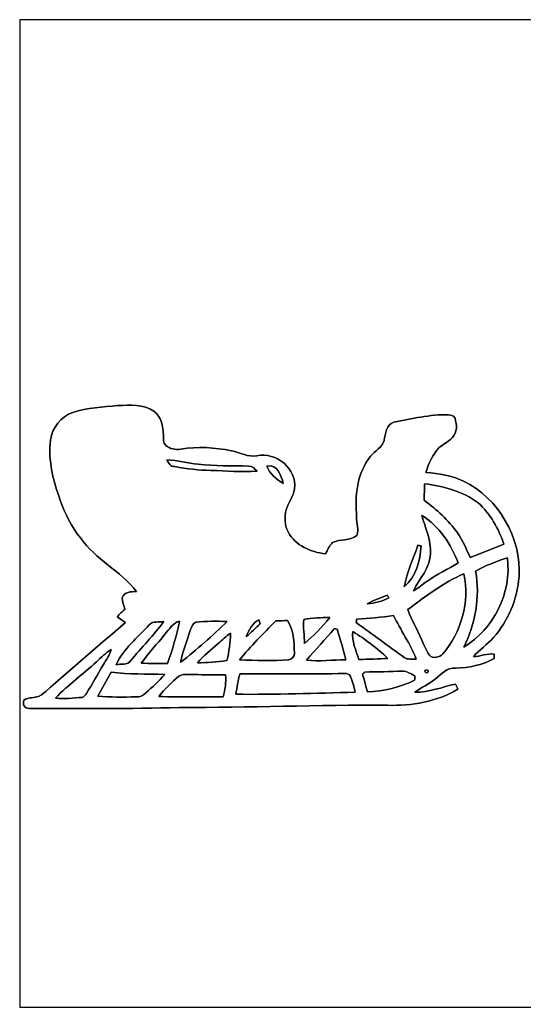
# Model space of a CAD drawing. Header units: centimetres. Extents: x -16.8 to 16.8, y -16.7 to 16.7.
# Drawn here: x -16.77 to 0.26, y -16.67 to 16.67 of the extents above; entities that cross this region are included whole.
import ezdxf

# ---------------------------------------------------------------- set-up
doc = ezdxf.new("R2010")
doc.units = ezdxf.units.CM
doc.header["$MEASUREMENT"] = 0
doc.layers.add('Layer 1', color=7, linetype='Continuous')

msp = doc.modelspace()

# ---------------------------------------------------------------- linework, layer by layer
at = {"layer": 'Layer 1', "color": 7}
for points, knots in [([(-16.77458, 16.66875), (-16.77458, 16.66875), (16.77458, 16.66875), (16.77458, 16.66875), (16.77458, 16.66875), (16.77458, 16.66875), (16.77458, -16.66875), (16.77458, -16.66875), (16.77458, -16.66875), (16.77458, -16.66875), (-16.77458, -16.66875), (-16.77458, -16.66875), (-16.77458, -16.66875), (-16.77458, -16.66875), (-16.77458, 16.66875), (-16.77458, 16.66875), (-16.77458, 16.66875), (-16.77458, 16.66875), (-16.77458, 16.66875), (-16.77458, 16.66875)], [0, 0, 0, 0, 0.16666667, 0.16666667, 0.16666667, 0.16666667, 0.33333333, 0.33333333, 0.33333333, 0.33333333, 0.5, 0.5, 0.5, 0.5, 0.66666667, 0.66666667, 0.66666667, 0.66666667, 1, 1, 1, 1]), ([(-14.98494, 3.40995), (-15.3924, 3.27766), (-15.67674, 2.89207), (-15.73989, 2.4765), (-15.73989, 2.4765), (-15.81785, 1.77871), (-15.64111, 1.08691), (-15.40545, 0.43639), (-15.40545, 0.43639), (-15.23824, -0.01305), (-15.02022, -0.44626), (-14.72424, -0.8255), (-14.72424, -0.8255), (-14.21624, -1.55046), (-13.37098, -1.93851), (-12.83476, -2.63737), (-12.83476, -2.63737), (-13.01679, -2.63278), (-13.23622, -2.64089), (-13.31701, -2.84339), (-13.31701, -2.84339), (-13.30889, -2.97956), (-13.26444, -3.11221), (-13.22352, -3.24203), (-13.22352, -3.24203), (-13.32195, -3.31188), (-13.41085, -3.39408), (-13.48493, -3.48968), (-13.48493, -3.48968), (-13.3925, -3.55494), (-13.29796, -3.61703), (-13.20306, -3.67912), (-13.20306, -3.67912), (-14.10511, -4.45206), (-15.00576, -5.2264), (-15.89828, -6.01027), (-15.89828, -6.01027), (-15.99142, -6.07977), (-16.07785, -6.17396), (-16.19779, -6.19407), (-16.19779, -6.19407), (-16.34419, -6.223), (-16.50577, -6.21277), (-16.63383, -6.30202), (-16.63383, -6.30202), (-16.69556, -6.44243), (-16.60666, -6.58989), (-16.45955, -6.5786), (-16.45955, -6.5786), (-14.76551, -6.57084), (-13.07042, -6.60823), (-11.37744, -6.54685), (-11.37744, -6.54685), (-9.03676, -6.55532), (-6.69749, -6.45548), (-4.35681, -6.47559), (-4.35681, -6.47559), (-3.53907, -6.49323), (-2.69346, -6.356), (-1.9812, -5.93549), (-1.9812, -5.93549), (-2.00731, -5.87657), (-2.03447, -5.81836), (-2.06199, -5.76086), (-2.06199, -5.76086), (-2.51707, -5.85752), (-2.96333, -6.03956), (-3.43429, -6.03603), (-3.43429, -6.03603), (-3.21275, -5.87128), (-2.95804, -5.75663), (-2.74355, -5.58094), (-2.74355, -5.58094), (-2.53541, -5.43066), (-2.35761, -5.17948), (-2.06587, -5.22605), (-2.06587, -5.22605), (-1.61255, -5.20453), (-1.15711, -5.11986), (-0.75812, -4.89373), (-0.75812, -4.89373), (-0.75777, -4.85775), (-0.75636, -4.78508), (-0.756, -4.74909), (-0.756, -4.74909), (-0.99589, -4.71523), (-1.22414, -4.81612), (-1.45944, -4.84258), (-1.45944, -4.84258), (-1.26436, -4.59599), (-0.98319, -4.43406), (-0.78599, -4.18818), (-0.78599, -4.18818), (-0.27446, -3.62514), (0.0187, -2.88713), (0.08326, -2.13325), (0.08326, -2.13325), (0.16545, -0.81315), (-0.61172, 0.51259), (-1.79493, 1.09679), (-1.79493, 1.09679), (-2.19075, 1.27882), (-2.62996, 1.34691), (-3.06035, 1.38853), (-3.06035, 1.38853), (-2.97427, 1.6951), (-2.82469, 1.98614), (-2.61303, 2.22426), (-2.61303, 2.22426), (-2.49273, 2.33151), (-2.34633, 2.40489), (-2.22215, 2.50754), (-2.22215, 2.50754), (-2.05246, 2.65571), (-1.98579, 2.90936), (-2.06163, 3.12279), (-2.06163, 3.12279), (-2.04788, 3.26884), (-2.19216, 3.3341), (-2.30893, 3.33516), (-2.30893, 3.33516), (-2.92947, 3.34539), (-3.53801, 3.20075), (-4.14232, 3.0801), (-4.14232, 3.0801), (-4.40761, 3.00814), (-4.42101, 2.6864), (-4.47499, 2.46909), (-4.47499, 2.46909), (-4.53143, 2.22391), (-4.78508, 2.11667), (-4.92972, 1.93146), (-4.92972, 1.93146), (-5.39433, 1.3649), (-5.46276, 0.58032), (-5.40068, -0.12206), (-5.40068, -0.12206), (-5.41196, -0.32561), (-5.31036, -0.5461), (-5.39679, -0.74083), (-5.39679, -0.74083), (-5.62116, -0.94298), (-5.96053, -0.84737), (-6.21383, -0.98425), (-6.21383, -0.98425), (-6.33271, -1.08021), (-6.37928, -1.23649), (-6.45336, -1.3656), (-6.45336, -1.3656), (-6.94655, -1.29822), (-7.47289, -1.08726), (-7.71102, -0.61983), (-7.71102, -0.61983), (-7.85001, -0.39546), (-7.83237, -0.1203), (-7.78157, 0.127), (-7.78157, 0.127), (-7.71208, 0.37006), (-7.53216, 0.57468), (-7.50394, 0.83079), (-7.50394, 0.83079), (-7.39281, 1.50566), (-8.12271, 2.09268), (-8.76618, 1.94486), (-8.76618, 1.94486), (-9.06886, 1.89336), (-9.33873, 2.05705), (-9.62484, 2.11914), (-9.62484, 2.11914), (-10.18646, 2.23061), (-10.76643, 2.27083), (-11.33404, 2.17523), (-11.33404, 2.17523), (-11.51079, 2.14242), (-11.71293, 2.17311), (-11.84698, 2.30046), (-11.84698, 2.30046), (-11.94223, 2.38478), (-11.9126, 2.52977), (-11.92071, 2.63984), (-11.92071, 2.63984), (-11.93377, 2.93582), (-11.98986, 3.26743), (-12.24245, 3.45652), (-12.24245, 3.45652), (-12.59523, 3.70487), (-13.05313, 3.65337), (-13.45777, 3.64278), (-13.45777, 3.64278), (-13.97035, 3.60468), (-14.49246, 3.56799), (-14.98494, 3.40995)], [0, 0, 0, 0, 0.02040816, 0.02040816, 0.02040816, 0.02040816, 0.04081633, 0.04081633, 0.04081633, 0.04081633, 0.06122449, 0.06122449, 0.06122449, 0.06122449, 0.08163265, 0.08163265, 0.08163265, 0.08163265, 0.10204082, 0.10204082, 0.10204082, 0.10204082, 0.12244898, 0.12244898, 0.12244898, 0.12244898, 0.14285714, 0.14285714, 0.14285714, 0.14285714, 0.16326531, 0.16326531, 0.16326531, 0.16326531, 0.18367347, 0.18367347, 0.18367347, 0.18367347, 0.20408163, 0.20408163, 0.20408163, 0.20408163, 0.2244898, 0.2244898, 0.2244898, 0.2244898, 0.24489796, 0.24489796, 0.24489796, 0.24489796, 0.26530612, 0.26530612, 0.26530612, 0.26530612, 0.28571429, 0.28571429, 0.28571429, 0.28571429, 0.30612245, 0.30612245, 0.30612245, 0.30612245, 0.32653061, 0.32653061, 0.32653061, 0.32653061, 0.34693878, 0.34693878, 0.34693878, 0.34693878, 0.36734694, 0.36734694, 0.36734694, 0.36734694, 0.3877551, 0.3877551, 0.3877551, 0.3877551, 0.40816327, 0.40816327, 0.40816327, 0.40816327, 0.42857143, 0.42857143, 0.42857143, 0.42857143, 0.44897959, 0.44897959, 0.44897959, 0.44897959, 0.46938776, 0.46938776, 0.46938776, 0.46938776, 0.48979592, 0.48979592, 0.48979592, 0.48979592, 0.51020408, 0.51020408, 0.51020408, 0.51020408, 0.53061224, 0.53061224, 0.53061224, 0.53061224, 0.55102041, 0.55102041, 0.55102041, 0.55102041, 0.57142857, 0.57142857, 0.57142857, 0.57142857, 0.59183673, 0.59183673, 0.59183673, 0.59183673, 0.6122449, 0.6122449, 0.6122449, 0.6122449, 0.63265306, 0.63265306, 0.63265306, 0.63265306, 0.65306122, 0.65306122, 0.65306122, 0.65306122, 0.67346939, 0.67346939, 0.67346939, 0.67346939, 0.69387755, 0.69387755, 0.69387755, 0.69387755, 0.71428571, 0.71428571, 0.71428571, 0.71428571, 0.73469388, 0.73469388, 0.73469388, 0.73469388, 0.75510204, 0.75510204, 0.75510204, 0.75510204, 0.7755102, 0.7755102, 0.7755102, 0.7755102, 0.79591837, 0.79591837, 0.79591837, 0.79591837, 0.81632653, 0.81632653, 0.81632653, 0.81632653, 0.83673469, 0.83673469, 0.83673469, 0.83673469, 0.85714286, 0.85714286, 0.85714286, 0.85714286, 0.87755102, 0.87755102, 0.87755102, 0.87755102, 0.89795918, 0.89795918, 0.89795918, 0.89795918, 0.91836735, 0.91836735, 0.91836735, 0.91836735, 0.93877551, 0.93877551, 0.93877551, 0.93877551, 0.95918367, 0.95918367, 0.95918367, 0.95918367, 1, 1, 1, 1]), ([(-11.80677, 1.81187), (-11.45011, 1.79176), (-11.10333, 1.69757), (-10.74773, 1.66546), (-10.74773, 1.66546), (-10.18293, 1.59632), (-9.61355, 1.61608), (-9.04628, 1.60267), (-9.04628, 1.60267), (-8.92387, 1.60867), (-8.84026, 1.50883), (-8.76476, 1.42804), (-8.76476, 1.42804), (-9.28158, 1.39453), (-9.80123, 1.43898), (-10.3184, 1.45486), (-10.3184, 1.45486), (-10.72691, 1.45803), (-11.13508, 1.5046), (-11.53513, 1.5875), (-11.53513, 1.5875), (-11.69035, 1.56774), (-11.74644, 1.70815), (-11.80677, 1.81187)], [0, 0, 0, 0, 0.14285714, 0.14285714, 0.14285714, 0.14285714, 0.28571429, 0.28571429, 0.28571429, 0.28571429, 0.42857143, 0.42857143, 0.42857143, 0.42857143, 0.57142857, 0.57142857, 0.57142857, 0.57142857, 0.71428571, 0.71428571, 0.71428571, 0.71428571, 1, 1, 1, 1]), ([(-8.42751, 1.59844), (-8.06591, 1.68134), (-7.95161, 1.27952), (-7.87964, 1.01812), (-7.87964, 1.01812), (-8.10648, 1.15958), (-8.34425, 1.33138), (-8.42751, 1.59844)], [0, 0, 0, 0, 0.33333333, 0.33333333, 0.33333333, 0.33333333, 1, 1, 1, 1]), ([(-3.10691, 1.00542), (-2.4705, 0.91828), (-1.81857, 0.75459), (-1.29928, 0.35772), (-1.29928, 0.35772), (-0.87771, -0.00353), (-0.61489, -0.5147), (-0.42968, -1.03082), (-0.42968, -1.03082), (-0.80257, -1.19627), (-1.18392, -1.34267), (-1.5681, -1.4799), (-1.5681, -1.4799), (-1.69968, -1.19944), (-1.8094, -0.90523), (-1.99672, -0.65546), (-1.99672, -0.65546), (-2.29694, -0.21908), (-2.70298, 0.12876), (-3.12208, 0.44626), (-3.12208, 0.44626), (-3.11856, 0.63288), (-3.11326, 0.8195), (-3.10691, 1.00542)], [0, 0, 0, 0, 0.14285714, 0.14285714, 0.14285714, 0.14285714, 0.28571429, 0.28571429, 0.28571429, 0.28571429, 0.42857143, 0.42857143, 0.42857143, 0.42857143, 0.57142857, 0.57142857, 0.57142857, 0.57142857, 0.71428571, 0.71428571, 0.71428571, 0.71428571, 1, 1, 1, 1]), ([(-3.20146, -0.06703), (-2.60738, -0.41875), (-2.22003, -1.03858), (-1.97273, -1.66758), (-1.97273, -1.66758), (-2.31493, -1.8796), (-2.6864, -2.04223), (-3.01166, -2.28141), (-3.01166, -2.28141), (-3.17041, -2.38901), (-3.31435, -2.51954), (-3.48615, -2.60773), (-3.48615, -2.60773), (-3.27907, -2.19922), (-2.92629, -1.84221), (-2.91042, -1.35855), (-2.91042, -1.35855), (-2.87514, -0.90346), (-3.08963, -0.49424), (-3.20146, -0.06703)], [0, 0, 0, 0, 0.16666667, 0.16666667, 0.16666667, 0.16666667, 0.33333333, 0.33333333, 0.33333333, 0.33333333, 0.5, 0.5, 0.5, 0.5, 0.66666667, 0.66666667, 0.66666667, 0.66666667, 1, 1, 1, 1]), ([(-3.33481, -1.07174), (-3.30835, -1.07774), (-3.25473, -1.08973), (-3.22792, -1.09573), (-3.22792, -1.09573), (-3.25402, -1.59526), (-3.3969, -2.13995), (-3.79377, -2.47509), (-3.79377, -2.47509), (-3.70205, -1.98931), (-3.49391, -1.53741), (-3.33481, -1.07174)], [0, 0, 0, 0, 0.25, 0.25, 0.25, 0.25, 0.5, 0.5, 0.5, 0.5, 1, 1, 1, 1]), ([(-1.38712, -1.94733), (-1.05339, -1.74625), (-0.6791, -1.62348), (-0.31291, -1.49578), (-0.31291, -1.49578), (-0.15381, -2.68076), (-0.77964, -3.89502), (-1.78435, -4.51661), (-1.78435, -4.51661), (-1.40229, -3.72322), (-1.22026, -2.82258), (-1.38712, -1.94733)], [0, 0, 0, 0, 0.25, 0.25, 0.25, 0.25, 0.5, 0.5, 0.5, 0.5, 1, 1, 1, 1]), ([(-3.67171, -3.24097), (-3.07446, -2.79647), (-2.47685, -2.33151), (-1.78576, -2.04153), (-1.78576, -2.04153), (-1.57304, -2.98909), (-1.87008, -4.00685), (-2.49484, -4.73781), (-2.49484, -4.73781), (-2.59856, -4.86375), (-2.82857, -4.91102), (-2.94569, -4.78296), (-2.94569, -4.78296), (-3.02648, -4.67713), (-3.07128, -4.54942), (-3.12773, -4.43054), (-3.12773, -4.43054), (-3.30059, -4.03013), (-3.51825, -3.64949), (-3.67171, -3.24097)], [0, 0, 0, 0, 0.16666667, 0.16666667, 0.16666667, 0.16666667, 0.33333333, 0.33333333, 0.33333333, 0.33333333, 0.5, 0.5, 0.5, 0.5, 0.66666667, 0.66666667, 0.66666667, 0.66666667, 1, 1, 1, 1]), ([(-5.04155, -3.04659), (-4.82529, -2.93053), (-4.59528, -2.84551), (-4.36563, -2.76084), (-4.36563, -2.76084), (-4.35293, -2.78306), (-4.32682, -2.82751), (-4.31377, -2.84974), (-4.31377, -2.84974), (-4.53954, -2.96439), (-4.78861, -3.03177), (-5.04155, -3.04659)], [0, 0, 0, 0, 0.25, 0.25, 0.25, 0.25, 0.5, 0.5, 0.5, 0.5, 1, 1, 1, 1]), ([(-12.40014, -3.75497), (-12.28161, -3.61527), (-12.07029, -3.68547), (-11.91507, -3.64843), (-11.91507, -3.64843), (-12.25091, -4.11551), (-12.66155, -4.52261), (-13.02985, -4.96358), (-13.02985, -4.96358), (-13.13498, -5.13574), (-13.36075, -5.06836), (-13.52444, -5.10364), (-13.52444, -5.10364), (-13.27009, -4.56318), (-12.7949, -4.18677), (-12.40014, -3.75497)], [0, 0, 0, 0, 0.2, 0.2, 0.2, 0.2, 0.4, 0.4, 0.4, 0.4, 0.6, 0.6, 0.6, 0.6, 1, 1, 1, 1]), ([(-11.87309, -4.07317), (-11.7281, -3.90913), (-11.60674, -3.69111), (-11.37991, -3.6322), (-11.37991, -3.6322), (-11.48045, -4.11798), (-11.61556, -4.60093), (-11.78772, -5.06659), (-11.78772, -5.06659), (-12.08264, -5.06307), (-12.37756, -5.06377), (-12.67213, -5.05319), (-12.67213, -5.05319), (-12.42519, -4.71099), (-12.13238, -4.40584), (-11.87309, -4.07317)], [0, 0, 0, 0, 0.2, 0.2, 0.2, 0.2, 0.4, 0.4, 0.4, 0.4, 0.6, 0.6, 0.6, 0.6, 1, 1, 1, 1]), ([(-10.83486, -3.66783), (-10.48068, -3.64384), (-10.12331, -3.62303), (-9.76877, -3.6516), (-9.76877, -3.6516), (-10.27254, -4.13032), (-10.795, -4.59246), (-11.34251, -5.02038), (-11.34251, -5.02038), (-11.26878, -4.64291), (-11.12061, -4.28519), (-11.00561, -3.91936), (-11.00561, -3.91936), (-10.96504, -3.8287), (-10.93999, -3.70381), (-10.83486, -3.66783)], [0, 0, 0, 0, 0.2, 0.2, 0.2, 0.2, 0.4, 0.4, 0.4, 0.4, 0.6, 0.6, 0.6, 0.6, 1, 1, 1, 1]), ([(-8.12447, -3.62197), (-8.02816, -3.62021), (-7.83519, -3.61633), (-7.73889, -3.61456), (-7.73889, -3.61456), (-7.50499, -3.93347), (-7.52299, -4.33634), (-7.50076, -4.71135), (-7.50076, -4.71135), (-7.48806, -4.82247), (-7.58331, -4.91737), (-7.68703, -4.93748), (-7.68703, -4.93748), (-8.24265, -4.98263), (-8.8011, -4.95653), (-9.35743, -4.94418), (-9.35743, -4.94418), (-8.9789, -4.47499), (-8.54216, -4.05589), (-8.12447, -3.62197)], [0, 0, 0, 0, 0.16666667, 0.16666667, 0.16666667, 0.16666667, 0.33333333, 0.33333333, 0.33333333, 0.33333333, 0.5, 0.5, 0.5, 0.5, 0.66666667, 0.66666667, 0.66666667, 0.66666667, 1, 1, 1, 1]), ([(-9.13059, -4.15149), (-9.02935, -3.93876), (-8.92916, -3.69217), (-8.69809, -3.59481), (-8.69809, -3.59481), (-8.68751, -3.6262), (-8.66634, -3.689), (-8.65576, -3.72075), (-8.65576, -3.72075), (-8.81345, -3.86503), (-8.95562, -4.02696), (-9.13059, -4.15149)], [0, 0, 0, 0, 0.25, 0.25, 0.25, 0.25, 0.5, 0.5, 0.5, 0.5, 1, 1, 1, 1]), ([(-7.18291, -3.57893), (-6.89575, -3.51861), (-6.60012, -3.51649), (-6.30767, -3.51367), (-6.30767, -3.51367), (-6.56625, -3.8287), (-6.84389, -4.13279), (-7.1628, -4.3882), (-7.1628, -4.3882), (-7.16562, -4.11903), (-7.21184, -3.84704), (-7.18291, -3.57893)], [0, 0, 0, 0, 0.25, 0.25, 0.25, 0.25, 0.5, 0.5, 0.5, 0.5, 1, 1, 1, 1]), ([(-5.40068, -3.56341), (-4.98228, -3.55036), (-4.56494, -3.50838), (-4.15219, -3.43817), (-4.15219, -3.43817), (-3.92254, -3.94229), (-3.58246, -4.3942), (-3.39125, -4.91525), (-3.39125, -4.91525), (-3.52601, -4.90537), (-3.68018, -4.94242), (-3.79801, -4.85775), (-3.79801, -4.85775), (-4.34058, -4.46969), (-4.87292, -4.06788), (-5.41655, -3.68159), (-5.41655, -3.68159), (-5.41161, -3.64173), (-5.40632, -3.60257), (-5.40068, -3.56341)], [0, 0, 0, 0, 0.16666667, 0.16666667, 0.16666667, 0.16666667, 0.33333333, 0.33333333, 0.33333333, 0.33333333, 0.5, 0.5, 0.5, 0.5, 0.66666667, 0.66666667, 0.66666667, 0.66666667, 1, 1, 1, 1]), ([(-7.09471, -4.95476), (-6.79168, -4.59281), (-6.46042, -4.25591), (-6.16056, -3.89149), (-6.16056, -3.89149), (-6.13516, -3.89467), (-6.08365, -3.90066), (-6.0579, -3.90349), (-6.0579, -3.90349), (-5.96583, -4.25062), (-5.84165, -4.58893), (-5.76509, -4.9403), (-5.76509, -4.9403), (-6.20748, -4.93889), (-6.65339, -5.00274), (-7.09471, -4.95476)], [0, 0, 0, 0, 0.2, 0.2, 0.2, 0.2, 0.4, 0.4, 0.4, 0.4, 0.6, 0.6, 0.6, 0.6, 1, 1, 1, 1]), ([(-5.52803, -3.98674), (-5.10575, -4.24674), (-4.70711, -4.5533), (-4.34234, -4.8895), (-4.34234, -4.8895), (-4.66831, -4.91561), (-4.99498, -4.92266), (-5.32165, -4.9276), (-5.32165, -4.9276), (-5.42078, -4.62527), (-5.57424, -4.31024), (-5.52803, -3.98674)], [0, 0, 0, 0, 0.25, 0.25, 0.25, 0.25, 0.5, 0.5, 0.5, 0.5, 1, 1, 1, 1]), ([(-10.07428, -4.38961), (-9.93951, -4.26967), (-9.80934, -4.14338), (-9.65835, -4.04424), (-9.65835, -4.04424), (-9.67211, -4.35398), (-9.70245, -4.66478), (-9.77971, -4.96605), (-9.77971, -4.96605), (-10.10849, -5.00839), (-10.43975, -5.03273), (-10.77101, -5.04402), (-10.77101, -5.04402), (-10.56887, -4.79531), (-10.31169, -4.60199), (-10.07428, -4.38961)], [0, 0, 0, 0, 0.2, 0.2, 0.2, 0.2, 0.4, 0.4, 0.4, 0.4, 0.6, 0.6, 0.6, 0.6, 1, 1, 1, 1]), ([(-14.18625, -5.00486), (-14.02503, -4.86128), (-13.87334, -4.70394), (-13.68672, -4.59211), (-13.68672, -4.59211), (-13.74175, -4.77626), (-13.85394, -4.9343), (-13.94954, -5.0994), (-13.94954, -5.0994), (-14.14709, -5.42219), (-14.32525, -5.75627), (-14.52386, -6.07871), (-14.52386, -6.07871), (-14.5602, -6.13304), (-14.60253, -6.19443), (-14.67168, -6.20783), (-14.67168, -6.20783), (-14.96907, -6.23252), (-15.26999, -6.26392), (-15.56808, -6.23358), (-15.56808, -6.23358), (-15.14193, -5.78803), (-14.63675, -5.42502), (-14.18625, -5.00486)], [0, 0, 0, 0, 0.14285714, 0.14285714, 0.14285714, 0.14285714, 0.28571429, 0.28571429, 0.28571429, 0.28571429, 0.42857143, 0.42857143, 0.42857143, 0.42857143, 0.57142857, 0.57142857, 0.57142857, 0.57142857, 0.71428571, 0.71428571, 0.71428571, 0.71428571, 1, 1, 1, 1]), ([(-3.8481, -5.32271), (-3.69429, -5.31283), (-3.56835, -5.41584), (-3.43747, -5.48005), (-3.43747, -5.48005), (-3.43923, -5.52768), (-3.44135, -5.5753), (-3.44276, -5.62328), (-3.44276, -5.62328), (-3.93629, -5.87093), (-4.48098, -6.00886), (-5.03343, -6.02544), (-5.03343, -6.02544), (-5.09411, -5.82612), (-5.14315, -5.62363), (-5.19924, -5.42361), (-5.19924, -5.42361), (-5.17454, -5.39926), (-5.14985, -5.37563), (-5.12516, -5.35199), (-5.12516, -5.35199), (-4.69935, -5.34599), (-4.2739, -5.33506), (-3.8481, -5.32271)], [0, 0, 0, 0, 0.14285714, 0.14285714, 0.14285714, 0.14285714, 0.28571429, 0.28571429, 0.28571429, 0.28571429, 0.42857143, 0.42857143, 0.42857143, 0.42857143, 0.57142857, 0.57142857, 0.57142857, 0.57142857, 0.71428571, 0.71428571, 0.71428571, 0.71428571, 1, 1, 1, 1]), ([(-3.07799, -5.28849), (-3.03177, -5.23769), (-2.95063, -5.31812), (-3.00179, -5.36434), (-3.00179, -5.36434), (-3.04906, -5.4169), (-3.12949, -5.33541), (-3.07799, -5.28849)], [0, 0, 0, 0, 0.33333333, 0.33333333, 0.33333333, 0.33333333, 1, 1, 1, 1]), ([(-13.69378, -5.35164), (-13.0937, -5.45006), (-12.48269, -5.40173), (-11.87768, -5.43137), (-11.87768, -5.43137), (-12.07206, -5.6642), (-12.30313, -5.86246), (-12.52961, -6.06319), (-12.52961, -6.06319), (-12.61921, -6.14327), (-12.73069, -6.20642), (-12.85875, -6.18525), (-12.85875, -6.18525), (-13.28455, -6.20889), (-13.71177, -6.19372), (-14.13722, -6.16656), (-14.13722, -6.16656), (-13.98976, -5.89421), (-13.83065, -5.62892), (-13.69378, -5.35164)], [0, 0, 0, 0, 0.16666667, 0.16666667, 0.16666667, 0.16666667, 0.33333333, 0.33333333, 0.33333333, 0.33333333, 0.5, 0.5, 0.5, 0.5, 0.66666667, 0.66666667, 0.66666667, 0.66666667, 1, 1, 1, 1]), ([(-11.40107, -5.49557), (-11.31323, -5.41796), (-11.19046, -5.43172), (-11.0804, -5.43101), (-11.0804, -5.43101), (-10.66341, -5.44195), (-10.24643, -5.45077), (-9.82909, -5.45183), (-9.82909, -5.45183), (-9.80264, -5.70195), (-9.84215, -5.95277), (-9.90635, -6.19443), (-9.90635, -6.19443), (-10.62884, -6.18807), (-11.35168, -6.20113), (-12.07417, -6.17643), (-12.07417, -6.17643), (-11.88156, -5.92032), (-11.6459, -5.70089), (-11.40107, -5.49557)], [0, 0, 0, 0, 0.16666667, 0.16666667, 0.16666667, 0.16666667, 0.33333333, 0.33333333, 0.33333333, 0.33333333, 0.5, 0.5, 0.5, 0.5, 0.66666667, 0.66666667, 0.66666667, 0.66666667, 1, 1, 1, 1]), ([(-5.80496, -5.40173), (-5.73017, -5.39856), (-5.64021, -5.42114), (-5.61058, -5.4991), (-5.61058, -5.4991), (-5.54531, -5.67267), (-5.4864, -5.85117), (-5.44654, -6.03285), (-5.44654, -6.03285), (-6.79062, -6.0706), (-8.13611, -6.11505), (-9.47984, -6.10306), (-9.47984, -6.10306), (-9.44245, -5.87163), (-9.40118, -5.64056), (-9.34332, -5.41373), (-9.34332, -5.41373), (-8.16398, -5.41408), (-6.98429, -5.42361), (-5.80496, -5.40173)], [0, 0, 0, 0, 0.16666667, 0.16666667, 0.16666667, 0.16666667, 0.33333333, 0.33333333, 0.33333333, 0.33333333, 0.5, 0.5, 0.5, 0.5, 0.66666667, 0.66666667, 0.66666667, 0.66666667, 1, 1, 1, 1])]:
    msp.add_open_spline(points, degree=3, knots=knots, dxfattribs=at)
at = {"layer": 'Layer 1'}
for points, knots in [([(-14.98494, 3.40995), (-14.49246, 3.56799), (-13.97035, 3.60468), (-13.45777, 3.64278), (-13.45777, 3.64278), (-13.05313, 3.65337), (-12.59523, 3.70487), (-12.24245, 3.45652), (-12.24245, 3.45652), (-11.98986, 3.26743), (-11.93377, 2.93582), (-11.92071, 2.63984), (-11.92071, 2.63984), (-11.9126, 2.52977), (-11.94223, 2.38478), (-11.84698, 2.30046), (-11.84698, 2.30046), (-11.71293, 2.17311), (-11.51079, 2.14242), (-11.33404, 2.17523), (-11.33404, 2.17523), (-10.76643, 2.27083), (-10.18646, 2.23061), (-9.62484, 2.11914), (-9.62484, 2.11914), (-9.33873, 2.05705), (-9.06886, 1.89336), (-8.76618, 1.94486), (-8.76618, 1.94486), (-8.12271, 2.09268), (-7.39281, 1.50566), (-7.50394, 0.83079), (-7.50394, 0.83079), (-7.53216, 0.57468), (-7.71208, 0.37006), (-7.78157, 0.127), (-7.78157, 0.127), (-7.83237, -0.1203), (-7.85001, -0.39546), (-7.71102, -0.61983), (-7.71102, -0.61983), (-7.47289, -1.08726), (-6.94655, -1.29822), (-6.45336, -1.3656), (-6.45336, -1.3656), (-6.37928, -1.23649), (-6.33271, -1.08021), (-6.21383, -0.98425), (-6.21383, -0.98425), (-5.96053, -0.84737), (-5.62116, -0.94298), (-5.39679, -0.74083), (-5.39679, -0.74083), (-5.31036, -0.5461), (-5.41196, -0.32561), (-5.40068, -0.12206), (-5.40068, -0.12206), (-5.46276, 0.58032), (-5.39433, 1.3649), (-4.92972, 1.93146), (-4.92972, 1.93146), (-4.78508, 2.11667), (-4.53143, 2.22391), (-4.47499, 2.46909), (-4.47499, 2.46909), (-4.42101, 2.6864), (-4.40761, 3.00814), (-4.14232, 3.0801), (-4.14232, 3.0801), (-3.53801, 3.20075), (-2.92947, 3.34539), (-2.30893, 3.33516), (-2.30893, 3.33516), (-2.19216, 3.3341), (-2.04788, 3.26884), (-2.06163, 3.12279), (-2.06163, 3.12279), (-1.98579, 2.90936), (-2.05246, 2.65571), (-2.22215, 2.50754), (-2.22215, 2.50754), (-2.34633, 2.40489), (-2.49273, 2.33151), (-2.61303, 2.22426), (-2.61303, 2.22426), (-2.82469, 1.98614), (-2.97427, 1.6951), (-3.06035, 1.38853), (-3.06035, 1.38853), (-2.62996, 1.34691), (-2.19075, 1.27882), (-1.79493, 1.09679), (-1.79493, 1.09679), (-0.61172, 0.51259), (0.16545, -0.81315), (0.08326, -2.13325), (0.08326, -2.13325), (0.0187, -2.88713), (-0.27446, -3.62514), (-0.78599, -4.18818), (-0.78599, -4.18818), (-0.98319, -4.43406), (-1.26436, -4.59599), (-1.45944, -4.84258), (-1.45944, -4.84258), (-1.22414, -4.81612), (-0.99589, -4.71523), (-0.756, -4.74909), (-0.756, -4.74909), (-0.75636, -4.78508), (-0.75777, -4.85775), (-0.75812, -4.89373), (-0.75812, -4.89373), (-1.15711, -5.11986), (-1.61255, -5.20453), (-2.06587, -5.22605), (-2.06587, -5.22605), (-2.35761, -5.17948), (-2.53541, -5.43066), (-2.74355, -5.58094), (-2.74355, -5.58094), (-2.95804, -5.75663), (-3.21275, -5.87128), (-3.43429, -6.03603), (-3.43429, -6.03603), (-2.96333, -6.03956), (-2.51707, -5.85752), (-2.06199, -5.76086), (-2.06199, -5.76086), (-2.03447, -5.81836), (-2.00731, -5.87657), (-1.9812, -5.93549), (-1.9812, -5.93549), (-2.69346, -6.356), (-3.53907, -6.49323), (-4.35681, -6.47559), (-4.35681, -6.47559), (-6.69749, -6.45548), (-9.03676, -6.55532), (-11.37744, -6.54685), (-11.37744, -6.54685), (-13.07042, -6.60823), (-14.76551, -6.57084), (-16.45955, -6.5786), (-16.45955, -6.5786), (-16.60666, -6.58989), (-16.69556, -6.44243), (-16.63383, -6.30202), (-16.63383, -6.30202), (-16.50577, -6.21277), (-16.34419, -6.223), (-16.19779, -6.19407), (-16.19779, -6.19407), (-16.07785, -6.17396), (-15.99142, -6.07977), (-15.89828, -6.01027), (-15.89828, -6.01027), (-15.00576, -5.2264), (-14.10511, -4.45206), (-13.20306, -3.67912), (-13.20306, -3.67912), (-13.29796, -3.61703), (-13.3925, -3.55494), (-13.48493, -3.48968), (-13.48493, -3.48968), (-13.41085, -3.39408), (-13.32195, -3.31188), (-13.22352, -3.24203), (-13.22352, -3.24203), (-13.26444, -3.11221), (-13.30889, -2.97956), (-13.31701, -2.84339), (-13.31701, -2.84339), (-13.23622, -2.64089), (-13.01679, -2.63278), (-12.83476, -2.63737), (-12.83476, -2.63737), (-13.37098, -1.93851), (-14.21624, -1.55046), (-14.72424, -0.8255), (-14.72424, -0.8255), (-15.02022, -0.44626), (-15.23824, -0.01305), (-15.40545, 0.43639), (-15.40545, 0.43639), (-15.64111, 1.08691), (-15.81785, 1.77871), (-15.73989, 2.4765), (-15.73989, 2.4765), (-15.67674, 2.89207), (-15.3924, 3.27766), (-14.98494, 3.40995), (-14.98494, 3.40995), (-14.98494, 3.40995), (-14.98494, 3.40995), (-14.98494, 3.40995)], [0, 0, 0, 0, 0.02, 0.02, 0.02, 0.02, 0.04, 0.04, 0.04, 0.04, 0.06, 0.06, 0.06, 0.06, 0.08, 0.08, 0.08, 0.08, 0.1, 0.1, 0.1, 0.1, 0.12, 0.12, 0.12, 0.12, 0.14, 0.14, 0.14, 0.14, 0.16, 0.16, 0.16, 0.16, 0.18, 0.18, 0.18, 0.18, 0.2, 0.2, 0.2, 0.2, 0.22, 0.22, 0.22, 0.22, 0.24, 0.24, 0.24, 0.24, 0.26, 0.26, 0.26, 0.26, 0.28, 0.28, 0.28, 0.28, 0.3, 0.3, 0.3, 0.3, 0.32, 0.32, 0.32, 0.32, 0.34, 0.34, 0.34, 0.34, 0.36, 0.36, 0.36, 0.36, 0.38, 0.38, 0.38, 0.38, 0.4, 0.4, 0.4, 0.4, 0.42, 0.42, 0.42, 0.42, 0.44, 0.44, 0.44, 0.44, 0.46, 0.46, 0.46, 0.46, 0.48, 0.48, 0.48, 0.48, 0.5, 0.5, 0.5, 0.5, 0.52, 0.52, 0.52, 0.52, 0.54, 0.54, 0.54, 0.54, 0.56, 0.56, 0.56, 0.56, 0.58, 0.58, 0.58, 0.58, 0.6, 0.6, 0.6, 0.6, 0.62, 0.62, 0.62, 0.62, 0.64, 0.64, 0.64, 0.64, 0.66, 0.66, 0.66, 0.66, 0.68, 0.68, 0.68, 0.68, 0.7, 0.7, 0.7, 0.7, 0.72, 0.72, 0.72, 0.72, 0.74, 0.74, 0.74, 0.74, 0.76, 0.76, 0.76, 0.76, 0.78, 0.78, 0.78, 0.78, 0.8, 0.8, 0.8, 0.8, 0.82, 0.82, 0.82, 0.82, 0.84, 0.84, 0.84, 0.84, 0.86, 0.86, 0.86, 0.86, 0.88, 0.88, 0.88, 0.88, 0.9, 0.9, 0.9, 0.9, 0.92, 0.92, 0.92, 0.92, 0.94, 0.94, 0.94, 0.94, 0.96, 0.96, 0.96, 0.96, 1, 1, 1, 1]), ([(-11.80677, 1.81187), (-11.74644, 1.70815), (-11.69035, 1.56774), (-11.53513, 1.5875), (-11.53513, 1.5875), (-11.13508, 1.5046), (-10.72691, 1.45803), (-10.3184, 1.45486), (-10.3184, 1.45486), (-9.80123, 1.43898), (-9.28158, 1.39453), (-8.76476, 1.42804), (-8.76476, 1.42804), (-8.84026, 1.50883), (-8.92387, 1.60867), (-9.04628, 1.60267), (-9.04628, 1.60267), (-9.61355, 1.61608), (-10.18293, 1.59632), (-10.74773, 1.66546), (-10.74773, 1.66546), (-11.10333, 1.69757), (-11.45011, 1.79176), (-11.80677, 1.81187), (-11.80677, 1.81187), (-11.80677, 1.81187), (-11.80677, 1.81187), (-11.80677, 1.81187)], [0, 0, 0, 0, 0.125, 0.125, 0.125, 0.125, 0.25, 0.25, 0.25, 0.25, 0.375, 0.375, 0.375, 0.375, 0.5, 0.5, 0.5, 0.5, 0.625, 0.625, 0.625, 0.625, 0.75, 0.75, 0.75, 0.75, 1, 1, 1, 1]), ([(-8.42751, 1.59844), (-8.34425, 1.33138), (-8.10648, 1.15958), (-7.87964, 1.01812), (-7.87964, 1.01812), (-7.95161, 1.27952), (-8.06591, 1.68134), (-8.42751, 1.59844), (-8.42751, 1.59844), (-8.42751, 1.59844), (-8.42751, 1.59844), (-8.42751, 1.59844)], [0, 0, 0, 0, 0.25, 0.25, 0.25, 0.25, 0.5, 0.5, 0.5, 0.5, 1, 1, 1, 1]), ([(-3.10691, 1.00542), (-3.11326, 0.8195), (-3.11856, 0.63288), (-3.12208, 0.44626), (-3.12208, 0.44626), (-2.70298, 0.12876), (-2.29694, -0.21908), (-1.99672, -0.65546), (-1.99672, -0.65546), (-1.8094, -0.90523), (-1.69968, -1.19944), (-1.5681, -1.4799), (-1.5681, -1.4799), (-1.18392, -1.34267), (-0.80257, -1.19627), (-0.42968, -1.03082), (-0.42968, -1.03082), (-0.61489, -0.5147), (-0.87771, -0.00353), (-1.29928, 0.35772), (-1.29928, 0.35772), (-1.81857, 0.75459), (-2.4705, 0.91828), (-3.10691, 1.00542), (-3.10691, 1.00542), (-3.10691, 1.00542), (-3.10691, 1.00542), (-3.10691, 1.00542)], [0, 0, 0, 0, 0.125, 0.125, 0.125, 0.125, 0.25, 0.25, 0.25, 0.25, 0.375, 0.375, 0.375, 0.375, 0.5, 0.5, 0.5, 0.5, 0.625, 0.625, 0.625, 0.625, 0.75, 0.75, 0.75, 0.75, 1, 1, 1, 1]), ([(-3.20146, -0.06703), (-3.08963, -0.49424), (-2.87514, -0.90346), (-2.91042, -1.35855), (-2.91042, -1.35855), (-2.92629, -1.84221), (-3.27907, -2.19922), (-3.48615, -2.60773), (-3.48615, -2.60773), (-3.31435, -2.51954), (-3.17041, -2.38901), (-3.01166, -2.28141), (-3.01166, -2.28141), (-2.6864, -2.04223), (-2.31493, -1.8796), (-1.97273, -1.66758), (-1.97273, -1.66758), (-2.22003, -1.03858), (-2.60738, -0.41875), (-3.20146, -0.06703), (-3.20146, -0.06703), (-3.20146, -0.06703), (-3.20146, -0.06703), (-3.20146, -0.06703)], [0, 0, 0, 0, 0.14285714, 0.14285714, 0.14285714, 0.14285714, 0.28571429, 0.28571429, 0.28571429, 0.28571429, 0.42857143, 0.42857143, 0.42857143, 0.42857143, 0.57142857, 0.57142857, 0.57142857, 0.57142857, 0.71428571, 0.71428571, 0.71428571, 0.71428571, 1, 1, 1, 1]), ([(-3.33481, -1.07174), (-3.49391, -1.53741), (-3.70205, -1.98931), (-3.79377, -2.47509), (-3.79377, -2.47509), (-3.3969, -2.13995), (-3.25402, -1.59526), (-3.22792, -1.09573), (-3.22792, -1.09573), (-3.25473, -1.08973), (-3.30835, -1.07774), (-3.33481, -1.07174), (-3.33481, -1.07174), (-3.33481, -1.07174), (-3.33481, -1.07174), (-3.33481, -1.07174)], [0, 0, 0, 0, 0.2, 0.2, 0.2, 0.2, 0.4, 0.4, 0.4, 0.4, 0.6, 0.6, 0.6, 0.6, 1, 1, 1, 1]), ([(-1.38712, -1.94733), (-1.22026, -2.82258), (-1.40229, -3.72322), (-1.78435, -4.51661), (-1.78435, -4.51661), (-0.77964, -3.89502), (-0.15381, -2.68076), (-0.31291, -1.49578), (-0.31291, -1.49578), (-0.6791, -1.62348), (-1.05339, -1.74625), (-1.38712, -1.94733), (-1.38712, -1.94733), (-1.38712, -1.94733), (-1.38712, -1.94733), (-1.38712, -1.94733)], [0, 0, 0, 0, 0.2, 0.2, 0.2, 0.2, 0.4, 0.4, 0.4, 0.4, 0.6, 0.6, 0.6, 0.6, 1, 1, 1, 1]), ([(-3.67171, -3.24097), (-3.51825, -3.64949), (-3.30059, -4.03013), (-3.12773, -4.43054), (-3.12773, -4.43054), (-3.07128, -4.54942), (-3.02648, -4.67713), (-2.94569, -4.78296), (-2.94569, -4.78296), (-2.82857, -4.91102), (-2.59856, -4.86375), (-2.49484, -4.73781), (-2.49484, -4.73781), (-1.87008, -4.00685), (-1.57304, -2.98909), (-1.78576, -2.04153), (-1.78576, -2.04153), (-2.47685, -2.33151), (-3.07446, -2.79647), (-3.67171, -3.24097), (-3.67171, -3.24097), (-3.67171, -3.24097), (-3.67171, -3.24097), (-3.67171, -3.24097)], [0, 0, 0, 0, 0.14285714, 0.14285714, 0.14285714, 0.14285714, 0.28571429, 0.28571429, 0.28571429, 0.28571429, 0.42857143, 0.42857143, 0.42857143, 0.42857143, 0.57142857, 0.57142857, 0.57142857, 0.57142857, 0.71428571, 0.71428571, 0.71428571, 0.71428571, 1, 1, 1, 1]), ([(-5.04155, -3.04659), (-4.78861, -3.03177), (-4.53954, -2.96439), (-4.31377, -2.84974), (-4.31377, -2.84974), (-4.32682, -2.82751), (-4.35293, -2.78306), (-4.36563, -2.76084), (-4.36563, -2.76084), (-4.59528, -2.84551), (-4.82529, -2.93053), (-5.04155, -3.04659), (-5.04155, -3.04659), (-5.04155, -3.04659), (-5.04155, -3.04659), (-5.04155, -3.04659)], [0, 0, 0, 0, 0.2, 0.2, 0.2, 0.2, 0.4, 0.4, 0.4, 0.4, 0.6, 0.6, 0.6, 0.6, 1, 1, 1, 1]), ([(-12.40014, -3.75497), (-12.7949, -4.18677), (-13.27009, -4.56318), (-13.52444, -5.10364), (-13.52444, -5.10364), (-13.36075, -5.06836), (-13.13498, -5.13574), (-13.02985, -4.96358), (-13.02985, -4.96358), (-12.66155, -4.52261), (-12.25091, -4.11551), (-11.91507, -3.64843), (-11.91507, -3.64843), (-12.07029, -3.68547), (-12.28161, -3.61527), (-12.40014, -3.75497), (-12.40014, -3.75497), (-12.40014, -3.75497), (-12.40014, -3.75497), (-12.40014, -3.75497)], [0, 0, 0, 0, 0.16666667, 0.16666667, 0.16666667, 0.16666667, 0.33333333, 0.33333333, 0.33333333, 0.33333333, 0.5, 0.5, 0.5, 0.5, 0.66666667, 0.66666667, 0.66666667, 0.66666667, 1, 1, 1, 1]), ([(-11.87309, -4.07317), (-12.13238, -4.40584), (-12.42519, -4.71099), (-12.67213, -5.05319), (-12.67213, -5.05319), (-12.37756, -5.06377), (-12.08264, -5.06307), (-11.78772, -5.06659), (-11.78772, -5.06659), (-11.61556, -4.60093), (-11.48045, -4.11798), (-11.37991, -3.6322), (-11.37991, -3.6322), (-11.60674, -3.69111), (-11.7281, -3.90913), (-11.87309, -4.07317), (-11.87309, -4.07317), (-11.87309, -4.07317), (-11.87309, -4.07317), (-11.87309, -4.07317)], [0, 0, 0, 0, 0.16666667, 0.16666667, 0.16666667, 0.16666667, 0.33333333, 0.33333333, 0.33333333, 0.33333333, 0.5, 0.5, 0.5, 0.5, 0.66666667, 0.66666667, 0.66666667, 0.66666667, 1, 1, 1, 1]), ([(-10.83486, -3.66783), (-10.93999, -3.70381), (-10.96504, -3.8287), (-11.00561, -3.91936), (-11.00561, -3.91936), (-11.12061, -4.28519), (-11.26878, -4.64291), (-11.34251, -5.02038), (-11.34251, -5.02038), (-10.795, -4.59246), (-10.27254, -4.13032), (-9.76877, -3.6516), (-9.76877, -3.6516), (-10.12331, -3.62303), (-10.48068, -3.64384), (-10.83486, -3.66783), (-10.83486, -3.66783), (-10.83486, -3.66783), (-10.83486, -3.66783), (-10.83486, -3.66783)], [0, 0, 0, 0, 0.16666667, 0.16666667, 0.16666667, 0.16666667, 0.33333333, 0.33333333, 0.33333333, 0.33333333, 0.5, 0.5, 0.5, 0.5, 0.66666667, 0.66666667, 0.66666667, 0.66666667, 1, 1, 1, 1]), ([(-8.12447, -3.62197), (-8.54216, -4.05589), (-8.9789, -4.47499), (-9.35743, -4.94418), (-9.35743, -4.94418), (-8.8011, -4.95653), (-8.24265, -4.98263), (-7.68703, -4.93748), (-7.68703, -4.93748), (-7.58331, -4.91737), (-7.48806, -4.82247), (-7.50076, -4.71135), (-7.50076, -4.71135), (-7.52299, -4.33634), (-7.50499, -3.93347), (-7.73889, -3.61456), (-7.73889, -3.61456), (-7.83519, -3.61633), (-8.02816, -3.62021), (-8.12447, -3.62197), (-8.12447, -3.62197), (-8.12447, -3.62197), (-8.12447, -3.62197), (-8.12447, -3.62197)], [0, 0, 0, 0, 0.14285714, 0.14285714, 0.14285714, 0.14285714, 0.28571429, 0.28571429, 0.28571429, 0.28571429, 0.42857143, 0.42857143, 0.42857143, 0.42857143, 0.57142857, 0.57142857, 0.57142857, 0.57142857, 0.71428571, 0.71428571, 0.71428571, 0.71428571, 1, 1, 1, 1]), ([(-9.13059, -4.15149), (-8.95562, -4.02696), (-8.81345, -3.86503), (-8.65576, -3.72075), (-8.65576, -3.72075), (-8.66634, -3.689), (-8.68751, -3.6262), (-8.69809, -3.59481), (-8.69809, -3.59481), (-8.92916, -3.69217), (-9.02935, -3.93876), (-9.13059, -4.15149), (-9.13059, -4.15149), (-9.13059, -4.15149), (-9.13059, -4.15149), (-9.13059, -4.15149)], [0, 0, 0, 0, 0.2, 0.2, 0.2, 0.2, 0.4, 0.4, 0.4, 0.4, 0.6, 0.6, 0.6, 0.6, 1, 1, 1, 1]), ([(-7.18291, -3.57893), (-7.21184, -3.84704), (-7.16562, -4.11903), (-7.1628, -4.3882), (-7.1628, -4.3882), (-6.84389, -4.13279), (-6.56625, -3.8287), (-6.30767, -3.51367), (-6.30767, -3.51367), (-6.60012, -3.51649), (-6.89575, -3.51861), (-7.18291, -3.57893), (-7.18291, -3.57893), (-7.18291, -3.57893), (-7.18291, -3.57893), (-7.18291, -3.57893)], [0, 0, 0, 0, 0.2, 0.2, 0.2, 0.2, 0.4, 0.4, 0.4, 0.4, 0.6, 0.6, 0.6, 0.6, 1, 1, 1, 1]), ([(-5.40068, -3.56341), (-5.40632, -3.60257), (-5.41161, -3.64173), (-5.41655, -3.68159), (-5.41655, -3.68159), (-4.87292, -4.06788), (-4.34058, -4.46969), (-3.79801, -4.85775), (-3.79801, -4.85775), (-3.68018, -4.94242), (-3.52601, -4.90537), (-3.39125, -4.91525), (-3.39125, -4.91525), (-3.58246, -4.3942), (-3.92254, -3.94229), (-4.15219, -3.43817), (-4.15219, -3.43817), (-4.56494, -3.50838), (-4.98228, -3.55036), (-5.40068, -3.56341), (-5.40068, -3.56341), (-5.40068, -3.56341), (-5.40068, -3.56341), (-5.40068, -3.56341)], [0, 0, 0, 0, 0.14285714, 0.14285714, 0.14285714, 0.14285714, 0.28571429, 0.28571429, 0.28571429, 0.28571429, 0.42857143, 0.42857143, 0.42857143, 0.42857143, 0.57142857, 0.57142857, 0.57142857, 0.57142857, 0.71428571, 0.71428571, 0.71428571, 0.71428571, 1, 1, 1, 1]), ([(-7.09471, -4.95476), (-6.65339, -5.00274), (-6.20748, -4.93889), (-5.76509, -4.9403), (-5.76509, -4.9403), (-5.84165, -4.58893), (-5.96583, -4.25062), (-6.0579, -3.90349), (-6.0579, -3.90349), (-6.08365, -3.90066), (-6.13516, -3.89467), (-6.16056, -3.89149), (-6.16056, -3.89149), (-6.46042, -4.25591), (-6.79168, -4.59281), (-7.09471, -4.95476), (-7.09471, -4.95476), (-7.09471, -4.95476), (-7.09471, -4.95476), (-7.09471, -4.95476)], [0, 0, 0, 0, 0.16666667, 0.16666667, 0.16666667, 0.16666667, 0.33333333, 0.33333333, 0.33333333, 0.33333333, 0.5, 0.5, 0.5, 0.5, 0.66666667, 0.66666667, 0.66666667, 0.66666667, 1, 1, 1, 1]), ([(-5.52803, -3.98674), (-5.57424, -4.31024), (-5.42078, -4.62527), (-5.32165, -4.9276), (-5.32165, -4.9276), (-4.99498, -4.92266), (-4.66831, -4.91561), (-4.34234, -4.8895), (-4.34234, -4.8895), (-4.70711, -4.5533), (-5.10575, -4.24674), (-5.52803, -3.98674), (-5.52803, -3.98674), (-5.52803, -3.98674), (-5.52803, -3.98674), (-5.52803, -3.98674)], [0, 0, 0, 0, 0.2, 0.2, 0.2, 0.2, 0.4, 0.4, 0.4, 0.4, 0.6, 0.6, 0.6, 0.6, 1, 1, 1, 1]), ([(-10.07428, -4.38961), (-10.31169, -4.60199), (-10.56887, -4.79531), (-10.77101, -5.04402), (-10.77101, -5.04402), (-10.43975, -5.03273), (-10.10849, -5.00839), (-9.77971, -4.96605), (-9.77971, -4.96605), (-9.70245, -4.66478), (-9.67211, -4.35398), (-9.65835, -4.04424), (-9.65835, -4.04424), (-9.80934, -4.14338), (-9.93951, -4.26967), (-10.07428, -4.38961), (-10.07428, -4.38961), (-10.07428, -4.38961), (-10.07428, -4.38961), (-10.07428, -4.38961)], [0, 0, 0, 0, 0.16666667, 0.16666667, 0.16666667, 0.16666667, 0.33333333, 0.33333333, 0.33333333, 0.33333333, 0.5, 0.5, 0.5, 0.5, 0.66666667, 0.66666667, 0.66666667, 0.66666667, 1, 1, 1, 1]), ([(-14.18625, -5.00486), (-14.63675, -5.42502), (-15.14193, -5.78803), (-15.56808, -6.23358), (-15.56808, -6.23358), (-15.26999, -6.26392), (-14.96907, -6.23252), (-14.67168, -6.20783), (-14.67168, -6.20783), (-14.60253, -6.19443), (-14.5602, -6.13304), (-14.52386, -6.07871), (-14.52386, -6.07871), (-14.32525, -5.75627), (-14.14709, -5.42219), (-13.94954, -5.0994), (-13.94954, -5.0994), (-13.85394, -4.9343), (-13.74175, -4.77626), (-13.68672, -4.59211), (-13.68672, -4.59211), (-13.87334, -4.70394), (-14.02503, -4.86128), (-14.18625, -5.00486), (-14.18625, -5.00486), (-14.18625, -5.00486), (-14.18625, -5.00486), (-14.18625, -5.00486)], [0, 0, 0, 0, 0.125, 0.125, 0.125, 0.125, 0.25, 0.25, 0.25, 0.25, 0.375, 0.375, 0.375, 0.375, 0.5, 0.5, 0.5, 0.5, 0.625, 0.625, 0.625, 0.625, 0.75, 0.75, 0.75, 0.75, 1, 1, 1, 1]), ([(-3.8481, -5.32271), (-4.2739, -5.33506), (-4.69935, -5.34599), (-5.12516, -5.35199), (-5.12516, -5.35199), (-5.14985, -5.37563), (-5.17454, -5.39926), (-5.19924, -5.42361), (-5.19924, -5.42361), (-5.14315, -5.62363), (-5.09411, -5.82612), (-5.03343, -6.02544), (-5.03343, -6.02544), (-4.48098, -6.00886), (-3.93629, -5.87093), (-3.44276, -5.62328), (-3.44276, -5.62328), (-3.44135, -5.5753), (-3.43923, -5.52768), (-3.43747, -5.48005), (-3.43747, -5.48005), (-3.56835, -5.41584), (-3.69429, -5.31283), (-3.8481, -5.32271), (-3.8481, -5.32271), (-3.8481, -5.32271), (-3.8481, -5.32271), (-3.8481, -5.32271)], [0, 0, 0, 0, 0.125, 0.125, 0.125, 0.125, 0.25, 0.25, 0.25, 0.25, 0.375, 0.375, 0.375, 0.375, 0.5, 0.5, 0.5, 0.5, 0.625, 0.625, 0.625, 0.625, 0.75, 0.75, 0.75, 0.75, 1, 1, 1, 1]), ([(-3.07799, -5.28849), (-3.12949, -5.33541), (-3.04906, -5.4169), (-3.00179, -5.36434), (-3.00179, -5.36434), (-2.95063, -5.31812), (-3.03177, -5.23769), (-3.07799, -5.28849), (-3.07799, -5.28849), (-3.07799, -5.28849), (-3.07799, -5.28849), (-3.07799, -5.28849)], [0, 0, 0, 0, 0.25, 0.25, 0.25, 0.25, 0.5, 0.5, 0.5, 0.5, 1, 1, 1, 1]), ([(-13.69378, -5.35164), (-13.83065, -5.62892), (-13.98976, -5.89421), (-14.13722, -6.16656), (-14.13722, -6.16656), (-13.71177, -6.19372), (-13.28455, -6.20889), (-12.85875, -6.18525), (-12.85875, -6.18525), (-12.73069, -6.20642), (-12.61921, -6.14327), (-12.52961, -6.06319), (-12.52961, -6.06319), (-12.30313, -5.86246), (-12.07206, -5.6642), (-11.87768, -5.43137), (-11.87768, -5.43137), (-12.48269, -5.40173), (-13.0937, -5.45006), (-13.69378, -5.35164), (-13.69378, -5.35164), (-13.69378, -5.35164), (-13.69378, -5.35164), (-13.69378, -5.35164)], [0, 0, 0, 0, 0.14285714, 0.14285714, 0.14285714, 0.14285714, 0.28571429, 0.28571429, 0.28571429, 0.28571429, 0.42857143, 0.42857143, 0.42857143, 0.42857143, 0.57142857, 0.57142857, 0.57142857, 0.57142857, 0.71428571, 0.71428571, 0.71428571, 0.71428571, 1, 1, 1, 1]), ([(-11.40107, -5.49557), (-11.6459, -5.70089), (-11.88156, -5.92032), (-12.07417, -6.17643), (-12.07417, -6.17643), (-11.35168, -6.20113), (-10.62884, -6.18807), (-9.90635, -6.19443), (-9.90635, -6.19443), (-9.84215, -5.95277), (-9.80264, -5.70195), (-9.82909, -5.45183), (-9.82909, -5.45183), (-10.24643, -5.45077), (-10.66341, -5.44195), (-11.0804, -5.43101), (-11.0804, -5.43101), (-11.19046, -5.43172), (-11.31323, -5.41796), (-11.40107, -5.49557)], [0, 0, 0, 0, 0.16666667, 0.16666667, 0.16666667, 0.16666667, 0.33333333, 0.33333333, 0.33333333, 0.33333333, 0.5, 0.5, 0.5, 0.5, 0.66666667, 0.66666667, 0.66666667, 0.66666667, 1, 1, 1, 1]), ([(-5.80496, -5.40173), (-6.98429, -5.42361), (-8.16398, -5.41408), (-9.34332, -5.41373), (-9.34332, -5.41373), (-9.40118, -5.64056), (-9.44245, -5.87163), (-9.47984, -6.10306), (-9.47984, -6.10306), (-8.13611, -6.11505), (-6.79062, -6.0706), (-5.44654, -6.03285), (-5.44654, -6.03285), (-5.4864, -5.85117), (-5.54531, -5.67267), (-5.61058, -5.4991), (-5.61058, -5.4991), (-5.64021, -5.42114), (-5.73017, -5.39856), (-5.80496, -5.40173), (-5.80496, -5.40173), (-5.80496, -5.40173), (-5.80496, -5.40173), (-5.80496, -5.40173)], [0, 0, 0, 0, 0.14285714, 0.14285714, 0.14285714, 0.14285714, 0.28571429, 0.28571429, 0.28571429, 0.28571429, 0.42857143, 0.42857143, 0.42857143, 0.42857143, 0.57142857, 0.57142857, 0.57142857, 0.57142857, 0.71428571, 0.71428571, 0.71428571, 0.71428571, 1, 1, 1, 1])]:
    msp.add_open_spline(points, degree=3, knots=knots, dxfattribs=at)

doc.saveas('drawing.dxf')
